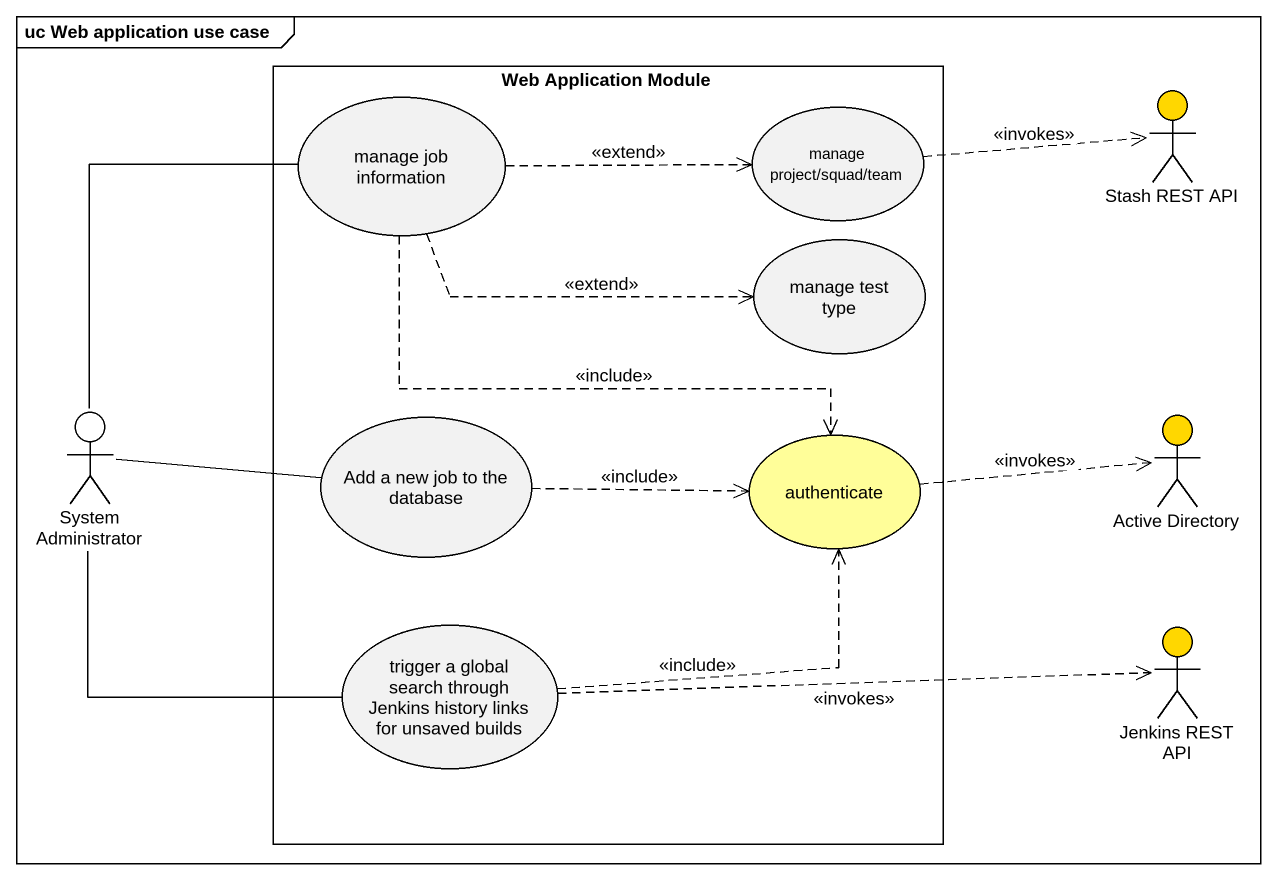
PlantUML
@startuml
mainframe uc Web application use case
rectangle "Web Application Module" as Web_Application_Module {
  usecase "manage job information" as manage_job_information
  usecase "manage project/squad/team" as manage_project_squad_team
  usecase "manage test type" as manage_test_type
  usecase "Add a new job to the database" as Add_a_new_job_to_the
  usecase authenticate #FFFE99
  usecase "trigger a global search through Jenkins history links for unsaved builds" as trigger_a_global_search
}
actor "Stash REST API" as Stash_REST_API #FFD700
actor "System Administrator" as System_Administrator
actor "Active Directory" as Active_Directory #FFD700
actor "Jenkins REST API" as Jenkins_REST_API #FFD700
manage_job_information .right.> manage_project_squad_team : <<extend>>
manage_job_information .right.> manage_test_type : <<extend>>
manage_job_information ..> authenticate : <<include>>
manage_project_squad_team .right.> Stash_REST_API : <<invokes>>
System_Administrator -up- manage_job_information
System_Administrator -right- Add_a_new_job_to_the
System_Administrator -right- trigger_a_global_search
Add_a_new_job_to_the .right.> authenticate : <<include>>
authenticate .right.> Active_Directory : <<invokes>>
trigger_a_global_search .right.> authenticate : <<include>>
trigger_a_global_search .right.> Jenkins_REST_API : <<invokes>>
@enduml
